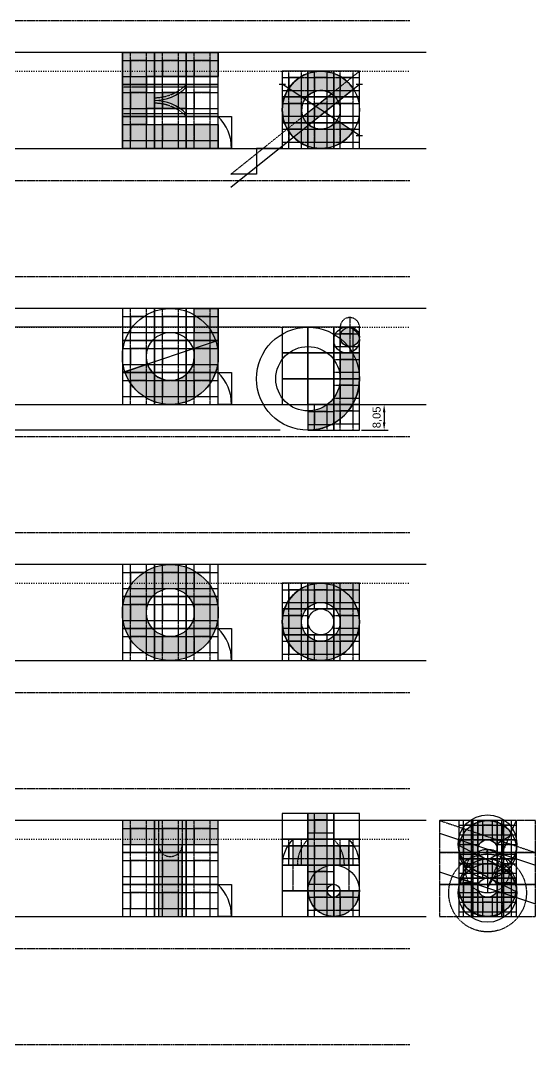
# Model space of a CAD drawing. Header units: millimetres. Extents: x -19 to 3010, y -292 to 470.
# Drawn here: x 1233.1 to 1394.2, y 120 to 440 of the extents above; entities that cross this region are included whole.
import ezdxf

# ---------------------------------------------------------------- set-up
doc = ezdxf.new("R2010")
doc.units = ezdxf.units.MM
for name, pattern in [('ACAD_ISO02W100', [15, 12, -3]), ('ACAD_ISO03W100', [30, 12, -18]), ('ACAD_ISO07W100', [3, 0, -3])]:
    doc.linetypes.add(name, pattern=pattern)
for name, color, linetype in [('GUIDES', 252, 'Continuous'), ('guides_minor', 12, 'Continuous'), ('Lettering', 7, 'Continuous'), ('LINES', 252, 'Continuous'), ('Outlines', 5, 'Continuous')]:
    doc.layers.add(name, color=color, linetype=linetype)
doc.styles.get("Standard").update_dxf_attribs({"font": 'arial.ttf'})
doc.dimstyles.new('ISO-25', dxfattribs={"dimtxt": 2.5, "dimasz": 2.5, "dimexe": 1.25, "dimexo": 0.625, "dimtad": 1, "dimtxsty": 'Standard', "dimcen": 2.5, "dimadec": 0, "dimazin": 0, "dimtfac": 1, "dimtmove": 0, "dimatfit": 3, "dimfxl": 1, "dimarcsym": 0})

# ---------------------------------------------------------------- blocks, each defined once
blk = doc.blocks.new('*D21')
at = {"layer": 'Defpoints', "color": 0, "transparency": 16777216}
for p in [(1315, 344.1421356237311), (810.0000000000011, 311.9526214587565), (1315, 311.9526214587566)]:
    blk.add_point(p, dxfattribs=at)
at = {"layer": 'guides_minor', "color": 0, "lineweight": -2, "transparency": 16777216}
for p, q in [((1314.375, 344.1421356237311), (808.7500000000011, 344.142135623731)), ((810.0000000000011, 341.642135623731), (810.0000000000011, 314.4526214587565)), ((1314.375, 311.9526214587566), (808.7500000000011, 311.9526214587565))]:
    blk.add_line(p, q, dxfattribs=at)
at = {"layer": 'guides_minor', "color": 0, "transparency": 16777216}
for points in [[(809.5833333333345, 341.642135623731), (810.4166666666678, 341.642135623731), (810.0000000000011, 344.142135623731)], [(809.5833333333345, 314.4526214587565), (810.4166666666678, 314.4526214587565), (810.0000000000011, 311.9526214587565)]]:
    blk.add_solid(points, dxfattribs=at)
at = {"layer": 'guides_minor', "color": 0, "transparency": 16777216, "insert": (807.8726125511606, 328.0473785412435), "char_height": 2.5, "attachment_point": 5, "rotation": 90}
blk.add_mtext('32,19', dxfattribs=at)
blk = doc.blocks.new('*D22')
at = {"layer": 'Defpoints', "color": 0, "transparency": 16777216}
for p in [(1339.142135623732, 320.0000000000001), (1339.142135623732, 311.9526214587565), (1346.863905494597, 311.9526214587565)]:
    blk.add_point(p, dxfattribs=at)
at = {"layer": 'guides_minor', "color": 0, "lineweight": -2, "transparency": 16777216}
for p, q in [((1339.767135623732, 320.0000000000001), (1348.113905494597, 320.0000000000001)), ((1346.863905494597, 317.5000000000001), (1346.863905494597, 314.4526214587565)), ((1339.767135623732, 311.9526214587565), (1348.113905494597, 311.9526214587565))]:
    blk.add_line(p, q, dxfattribs=at)
at = {"layer": 'guides_minor', "color": 0, "transparency": 16777216}
for points in [[(1346.44723882793, 317.5000000000001), (1347.280572161263, 317.5000000000001), (1346.863905494597, 320.0000000000001)], [(1346.44723882793, 314.4526214587565), (1347.280572161263, 314.4526214587565), (1346.863905494597, 311.9526214587565)]]:
    blk.add_solid(points, dxfattribs=at)
at = {"layer": 'guides_minor', "color": 0, "transparency": 16777216, "insert": (1344.736518045756, 315.9763107293779), "char_height": 2.5, "attachment_point": 5, "rotation": 90}
blk.add_mtext('8,05', dxfattribs=at)

msp = doc.modelspace()

# ---------------------------------------------------------------- hatches: boundary and pattern name
at = {"layer": 'Lettering'}
h = msp.add_hatch(color=256, dxfattribs=at)
h.dxf.hatch_style = 1
h.paths.add_polyline_path([(1295, 430), (1295, 422.5), (1272.5, 422.5), (1272.5, 417.5), (1285, 417.5), (1285, 412.5), (1272.5, 412.4999999999999), (1272.5, 407.4999999999999), (1295, 407.5), (1295, 400), (1265, 400), (1265, 430)])
h = msp.add_hatch(color=256, dxfattribs=at)
h.dxf.hatch_style = 1
edge = h.paths.add_edge_path(flags=16)
edge.add_line((1321.416241745665, 409.9614205212781), (1330.370563573312, 417.1248779833955))
edge.add_arc((1327.071067811865, 412.0710678118656), 6.03553390593274, 56.86056851861924, 200.4590479895594)
edge = h.paths.add_edge_path()
edge.add_line((1323.246528041578, 407.4019602873863), (1337.2308700571, 418.5894338998041))
edge.add_arc((1327.071067811866, 412.0710678118654), 12.07106781186553, 32.68357946010091, 326.3099324740203)
edge.add_line((1337.1148033377, 405.3752441279756), (1332.092935574783, 408.7231559699208))
edge.add_arc((1327.071067811865, 412.0710678118654), 6.035533905932684, 230.6785526764174, 326.30993247402336, ccw=False)
h = msp.add_hatch(color=256, dxfattribs=at)
h.dxf.hatch_style = 1
edge = h.paths.add_edge_path()
edge.add_line((1287.5, 335), (1287.5, 350))
edge.add_line((1287.5, 350), (1295, 350))
edge.add_line((1295, 350), (1295, 335))
edge.add_arc((1280, 335), 15, -161.5650511770781, 0, ccw=False)
edge.add_line((1265.769750529242, 330.2565835097474), (1272.884875264621, 332.6282917548737))
edge.add_arc((1280, 335.0000000000001), 7.499999999999877, 198.4349488229232, 359.9999999999991)
h = msp.add_hatch(color=256, dxfattribs=at)
h.dxf.hatch_style = 1
edge = h.paths.add_edge_path()
edge.add_arc((1336.124368670765, 341.1243686707645), 3.01776695296644, 0, 360)
edge = h.paths.add_edge_path(flags=17)
edge.add_line((1333.106601717798, 328.0473785412436), (1333.106601717798, 336.0947570824873))
edge = h.paths.add_edge_path()
edge.add_line((1339.142135623731, 336.0947570824873), (1333.106601717798, 336.0947570824872))
edge.add_line((1333.106601717798, 336.0947570824872), (1333.106601717798, 328.0473785412436))
edge.add_arc((1323.047378541244, 328.0473785412436), 10.0592231765545, -90, 0, ccw=False)
edge.add_line((1323.047378541244, 317.9881553646891), (1323.047378541244, 311.9526214587564))
edge.add_arc((1323.047378541244, 328.0473785412437), 16.09475708248732, 270, 359.9999999999998)
edge.add_line((1339.142135623731, 328.0473785412437), (1339.142135623731, 336.0947570824873))
h = msp.add_hatch(color=256, dxfattribs=at)
h.dxf.hatch_style = 1
edge = h.paths.add_edge_path(flags=17)
edge.add_arc((1280, 255), 7.5, 0, 360)
edge = h.paths.add_edge_path()
edge.add_arc((1280, 255), 15, 0, 360)
h = msp.add_hatch(color=256, dxfattribs=at)
h.dxf.hatch_style = 1
edge = h.paths.add_edge_path(flags=16)
edge.add_arc((1327.071067811866, 252.0710678118655), 6.03553390593288, 0, 360)
edge = h.paths.add_edge_path()
edge.add_arc((1327.071067811866, 252.0710678118655), 12.07106781186548, 90, 389.9999999999993)
edge.add_line((1337.524919187746, 258.1066017177982), (1339.142135623731, 258.1066017177982))
edge.add_line((1339.142135623731, 258.1066017177982), (1339.142135623731, 264.142135623731))
edge.add_line((1339.142135623731, 264.142135623731), (1331.094757082487, 264.142135623731))
edge.add_line((1331.094757082487, 264.142135623731), (1327.071067811866, 264.142135623731))
h = msp.add_hatch(color=256, dxfattribs=at)
h.dxf.hatch_style = 1
edge = h.paths.add_edge_path()
edge.add_line((1329.082912447176, 182.1302909884199), (1329.082912447176, 192.1895141649746))
edge.add_line((1329.082912447176, 192.1895141649746), (1323.047378541244, 192.1895141649746))
edge.add_line((1323.047378541244, 192.1895141649746), (1323.047378541244, 182.13029098842))
edge.add_line((1323.047378541244, 182.13029098842), (1318.333333333333, 182.13029098842))
edge.add_line((1318.333333333333, 182.13029098842), (1318.333333333333, 176.0947570824873))
edge.add_line((1318.333333333333, 176.0947570824873), (1323.047378541244, 176.0947570824873))
edge.add_line((1323.047378541244, 176.0947570824873), (1323.047378541243, 168.0473785412437))
edge.add_arc((1331.094757082487, 168.0473785412437), 8.047378541243688, 180, 360)
edge.add_line((1339.142135623731, 168.0473785412437), (1333.106601717798, 168.0473785412437))
edge.add_arc((1331.094757082487, 168.0473785412437), 2.011844635310808, -180, 0, ccw=False)
edge.add_line((1329.082912447176, 168.0473785412437), (1329.082912447176, 176.0947570824873))
edge.add_line((1329.082912447176, 176.0947570824873), (1335.808802290398, 176.0947570824873))
edge.add_line((1335.808802290398, 176.0947570824873), (1335.808802290398, 182.1302909884199))
edge.add_line((1335.808802290398, 182.1302909884199), (1329.082912447176, 182.1302909884199))
h = msp.add_hatch(color=256, dxfattribs=at)
h.dxf.hatch_style = 1
h.paths.add_polyline_path([(1265, 190), (1265, 182.5), (1276.25, 182.5), (1276.25, 160), (1283.75, 160), (1283.75, 182.5), (1295, 182.5), (1295, 190)])
h = msp.add_hatch(color=256, dxfattribs=at)
h.dxf.hatch_style = 1
edge = h.paths.add_edge_path()
edge.add_arc((1379.206558796934, 169.0000000000002), 8.999999999999886, 161.5650511770789, 359.9999999999989)
edge.add_arc((1379.206558796934, 167.3500000000004), 9.149999999999487, 10.38885781546789, 64.21078055251577)
edge.add_line((1383.187373271116, 175.5886659188331), (1377.682615806738, 178.4099851444788))
edge.add_arc((1379.206161506177, 180.9966947823696), 3.002042346309315, 31.013947779382306, 239.50234701671002, ccw=False)
edge.add_line((1381.779037574071, 182.5434872662826), (1386.923995128347, 185.6304617988477))
edge.add_arc((1379.206558796934, 180.9999999999999), 9.000000000000119, 30.96375653207408, 179.9999999999986)
edge.add_arc((1379.206558796933, 182.6499999999995), 9.149999999999446, 190.3888578154665, 244.2107805525015)
edge.add_line((1375.22574432275, 174.4113340811678), (1380.574881496978, 171.6697739583236))
edge.add_arc((1379.206558796934, 169), 2.999999999999889, -199.47122063449058, 62.86378031318708, ccw=False)
edge.add_line((1376.378131672187, 170), (1370.668409114479, 171.8460498941515))

# ---------------------------------------------------------------- linework, layer by layer
at = {"layer": 'GUIDES', "linetype": 'ACAD_ISO02W100', "ltscale": 0.005}
for p, q in [((1267.5, 420), (1267.5, 430)), ((1272.5, 420), (1272.5, 430)), ((1277.5, 420), (1277.5, 430)), ((1282.5, 420), (1282.5, 430)), ((1287.5, 420), (1287.5, 430)), ((1292.5, 420), (1292.5, 430)), ((1265, 427.5), (1275, 427.5)), ((1275, 427.5), (1285, 427.5)), ((1285, 427.5), (1295, 427.5)), ((1265, 422.5), (1275, 422.5)), ((1275, 422.5), (1285, 422.5)), ((1285, 422.5), (1295, 422.5)), ((1317.011844635311, 416.0947570824873), (1317.011844635311, 424.142135623731)), ((1321.035533905933, 416.0947570824873), (1321.035533905933, 424.142135623731)), ((1325.059223176554, 416.0947570824873), (1325.059223176554, 424.142135623731)), ((1329.082912447176, 416.0947570824873), (1329.082912447176, 424.142135623731)), ((1333.106601717798, 416.0947570824873), (1333.106601717798, 424.142135623731)), ((1337.13029098842, 416.0947570824873), (1337.13029098842, 424.142135623731)), ((1267.5, 410), (1267.5, 420)), ((1272.5, 410), (1272.5, 420)), ((1277.5, 410), (1277.5, 420)), ((1282.5, 410), (1282.5, 420)), ((1287.5, 410), (1287.5, 420)), ((1292.5, 410), (1292.5, 420)), ((1315, 422.13029098842), (1323.047378541244, 422.13029098842)), ((1323.047378541244, 422.13029098842), (1331.094757082487, 422.13029098842)), ((1331.094757082487, 422.13029098842), (1339.142135623731, 422.13029098842)), ((1265, 417.5), (1275, 417.5)), ((1275, 417.5), (1285, 417.5)), ((1285, 417.5), (1295, 417.5)), ((1315, 418.1066017177982), (1323.047378541244, 418.1066017177982)), ((1317.011844635311, 408.0473785412436), (1317.011844635311, 416.0947570824873)), ((1321.035533905933, 408.0473785412436), (1321.035533905933, 416.0947570824873)), ((1323.047378541244, 418.1066017177982), (1331.094757082487, 418.1066017177982)), ((1325.059223176554, 408.0473785412436), (1325.059223176554, 416.0947570824873)), ((1329.082912447176, 408.0473785412436), (1329.082912447176, 416.0947570824873)), ((1331.094757082487, 418.1066017177982), (1339.142135623731, 418.1066017177982)), ((1333.106601717798, 408.0473785412436), (1333.106601717798, 416.0947570824873)), ((1337.13029098842, 408.0473785412436), (1337.13029098842, 416.0947570824873)), ((1315, 414.0829124471763), (1323.047378541244, 414.0829124471763)), ((1323.047378541244, 414.0829124471763), (1331.094757082487, 414.0829124471763)), ((1331.094757082487, 414.0829124471763), (1339.142135623731, 414.0829124471763)), ((1265, 412.5), (1275, 412.5)), ((1267.5, 400), (1267.5, 410)), ((1272.5, 400), (1272.5, 410)), ((1275, 412.5), (1285, 412.5)), ((1277.5, 400), (1277.5, 410)), ((1282.5, 400), (1282.5, 410)), ((1285, 412.5), (1295, 412.5)), ((1287.5, 400), (1287.5, 410)), ((1292.5, 400), (1292.5, 410)), ((1315, 410.0592231765545), (1323.047378541244, 410.0592231765545)), ((1323.047378541244, 410.0592231765545), (1331.094757082487, 410.0592231765545)), ((1331.094757082487, 410.0592231765545), (1339.142135623731, 410.0592231765545)), ((1265, 407.5), (1275, 407.5)), ((1275, 407.5), (1285, 407.5)), ((1285, 407.5), (1295, 407.5)), ((1317.011844635311, 400), (1317.011844635311, 408.0473785412437)), ((1321.035533905933, 400), (1321.035533905933, 408.0473785412437)), ((1325.059223176554, 400), (1325.059223176554, 408.0473785412437)), ((1329.082912447176, 400), (1329.082912447176, 408.0473785412437)), ((1333.106601717798, 400), (1333.106601717798, 408.0473785412437)), ((1337.13029098842, 400), (1337.13029098842, 408.0473785412437)), ((1315, 406.0355339059328), (1323.047378541244, 406.0355339059328)), ((1323.047378541244, 406.0355339059328), (1331.094757082487, 406.0355339059328)), ((1331.094757082487, 406.0355339059328), (1339.142135623731, 406.0355339059328)), ((1265, 402.5), (1275, 402.5)), ((1275, 402.5), (1285, 402.5)), ((1285, 402.5), (1295, 402.5)), ((1315, 402.0118446353109), (1323.047378541244, 402.0118446353109)), ((1323.047378541244, 402.0118446353109), (1331.094757082487, 402.0118446353109)), ((1331.094757082487, 402.0118446353109), (1339.142135623731, 402.0118446353109)), ((1267.5, 340), (1267.5, 350)), ((1272.5, 340), (1272.5, 350)), ((1277.5, 340), (1277.5, 350)), ((1282.5, 340), (1282.5, 350)), ((1287.5, 340), (1287.5, 350)), ((1292.5, 340), (1292.5, 350)), ((1265, 347.5), (1275, 347.5)), ((1275, 347.5), (1285, 347.5)), ((1285, 347.5), (1295, 347.5)), ((1265, 342.5), (1275, 342.5)), ((1275, 342.5), (1285, 342.5)), ((1285, 342.5), (1295, 342.5)), ((1333.106601717798, 336.0947570824873), (1333.106601717798, 344.142135623731)), ((1337.13029098842, 336.0947570824873), (1337.13029098842, 344.142135623731)), ((1267.5, 330), (1267.5, 340)), ((1272.5, 330), (1272.5, 340)), ((1277.5, 330), (1277.5, 340)), ((1282.5, 330), (1282.5, 340)), ((1287.5, 330), (1287.5, 340)), ((1292.5, 330), (1292.5, 340)), ((1331.094757082487, 342.13029098842), (1339.142135623731, 342.13029098842)), ((1265, 337.5), (1275, 337.5)), ((1275, 337.5), (1285, 337.5)), ((1285, 337.5), (1295, 337.5)), ((1331.094757082487, 338.1066017177982), (1339.142135623731, 338.1066017177982)), ((1333.106601717798, 328.0473785412436), (1333.106601717798, 336.0947570824873)), ((1337.13029098842, 328.0473785412436), (1337.13029098842, 336.0947570824873)), ((1331.094757082487, 334.0829124471763), (1339.142135623731, 334.0829124471763)), ((1265, 332.5), (1275, 332.5)), ((1267.5, 320), (1267.5, 330)), ((1272.5, 320), (1272.5, 330)), ((1275, 332.5), (1285, 332.5)), ((1277.5, 320), (1277.5, 330)), ((1282.5, 320), (1282.5, 330)), ((1285, 332.5), (1295, 332.5)), ((1287.5, 320), (1287.5, 330)), ((1292.5, 320), (1292.5, 330)), ((1331.094757082487, 330.0592231765545), (1339.142135623731, 330.0592231765545)), ((1265, 327.5), (1275, 327.5)), ((1275, 327.5), (1285, 327.5)), ((1285, 327.5), (1295, 327.5)), ((1333.106601717798, 319.9999999999999), (1333.106601717798, 328.0473785412436)), ((1337.13029098842, 319.9999999999999), (1337.13029098842, 328.0473785412436)), ((1331.094757082487, 326.0355339059327), (1339.142135623731, 326.0355339059327)), ((1265, 322.5), (1275, 322.5)), ((1275, 322.5), (1285, 322.5)), ((1285, 322.5), (1295, 322.5)), ((1331.094757082487, 322.0118446353109), (1339.142135623731, 322.0118446353109)), ((1333.106601717798, 311.9526214587563), (1333.106601717798, 320)), ((1337.13029098842, 311.9526214587563), (1337.13029098842, 320)), ((1323.047378541244, 317.7727530217313), (1331.094757082487, 317.7727530217313)), ((1325.059223176554, 311.7372191157985), (1325.059223176554, 319.7845976570422)), ((1329.082912447176, 311.7372191157985), (1329.082912447176, 319.7845976570422)), ((1331.094757082487, 317.9881553646891), (1339.142135623731, 317.9881553646891)), ((1323.047378541244, 313.7490637511094), (1331.094757082487, 313.7490637511094)), ((1331.094757082487, 313.9644660940672), (1339.142135623731, 313.9644660940672)), ((1267.5, 260), (1267.5, 270)), ((1272.5, 260), (1272.5, 270)), ((1277.5, 260), (1277.5, 270)), ((1282.5, 260), (1282.5, 270)), ((1287.5, 260), (1287.5, 270)), ((1292.5, 260), (1292.5, 270)), ((1265, 267.5), (1275, 267.5)), ((1275, 267.5), (1285, 267.5)), ((1285, 267.5), (1295, 267.5)), ((1265, 262.5), (1275, 262.5)), ((1275, 262.5), (1285, 262.5)), ((1285, 262.5), (1295, 262.5)), ((1317.011844635311, 256.0947570824873), (1317.011844635311, 264.142135623731)), ((1321.035533905933, 256.0947570824873), (1321.035533905933, 264.142135623731)), ((1325.059223176554, 256.0947570824873), (1325.059223176554, 264.142135623731)), ((1329.082912447176, 256.0947570824873), (1329.082912447176, 264.142135623731)), ((1333.106601717798, 256.0947570824873), (1333.106601717798, 264.142135623731)), ((1337.13029098842, 256.0947570824873), (1337.13029098842, 264.142135623731)), ((1267.5, 250), (1267.5, 260)), ((1272.5, 250), (1272.5, 260)), ((1277.5, 250), (1277.5, 260)), ((1282.5, 250), (1282.5, 260)), ((1287.5, 250), (1287.5, 260)), ((1292.5, 250), (1292.5, 260)), ((1315, 262.13029098842), (1323.047378541244, 262.13029098842)), ((1323.047378541244, 262.13029098842), (1331.094757082487, 262.13029098842)), ((1331.094757082487, 262.13029098842), (1339.142135623731, 262.13029098842)), ((1265, 257.5), (1275, 257.5)), ((1275, 257.5), (1285, 257.5)), ((1285, 257.5), (1295, 257.5)), ((1315, 258.1066017177982), (1323.047378541244, 258.1066017177982)), ((1317.011844635311, 248.0473785412436), (1317.011844635311, 256.0947570824873)), ((1321.035533905933, 248.0473785412436), (1321.035533905933, 256.0947570824873)), ((1323.047378541244, 258.1066017177982), (1331.094757082487, 258.1066017177982)), ((1331.094757082487, 258.1066017177982), (1339.142135623731, 258.1066017177982)), ((1333.106601717798, 248.0473785412436), (1333.106601717798, 256.0947570824873)), ((1337.13029098842, 248.0473785412436), (1337.13029098842, 256.0947570824873)), ((1315, 254.0829124471763), (1323.047378541244, 254.0829124471763)), ((1331.094757082487, 254.0829124471763), (1339.142135623731, 254.0829124471763)), ((1265, 252.5), (1275, 252.5)), ((1267.5, 240), (1267.5, 250)), ((1272.5, 240), (1272.5, 250)), ((1275, 252.5), (1285, 252.5)), ((1277.5, 240), (1277.5, 250)), ((1282.5, 240), (1282.5, 250)), ((1285, 252.5), (1295, 252.5)), ((1287.5, 240), (1287.5, 250)), ((1292.5, 240), (1292.5, 250)), ((1315, 250.0592231765545), (1323.047378541244, 250.0592231765545)), ((1331.094757082487, 250.0592231765545), (1339.142135623731, 250.0592231765545)), ((1265, 247.5), (1275, 247.5)), ((1275, 247.5), (1285, 247.5)), ((1285, 247.5), (1295, 247.5)), ((1317.011844635311, 240), (1317.011844635311, 248.0473785412437)), ((1321.035533905933, 240), (1321.035533905933, 248.0473785412437)), ((1325.059223176554, 240), (1325.059223176554, 248.0473785412437)), ((1329.082912447176, 240), (1329.082912447176, 248.0473785412437)), ((1333.106601717798, 240), (1333.106601717798, 248.0473785412437)), ((1337.13029098842, 240), (1337.13029098842, 248.0473785412437)), ((1315, 246.0355339059328), (1323.047378541244, 246.0355339059328)), ((1323.047378541244, 246.0355339059328), (1331.094757082487, 246.0355339059328)), ((1331.094757082487, 246.0355339059328), (1339.142135623731, 246.0355339059328)), ((1265, 242.5), (1275, 242.5)), ((1275, 242.5), (1285, 242.5)), ((1285, 242.5), (1295, 242.5)), ((1315, 242.0118446353109), (1323.047378541244, 242.0118446353109)), ((1323.047378541244, 242.0118446353109), (1331.094757082487, 242.0118446353109)), ((1331.094757082487, 242.0118446353109), (1339.142135623731, 242.0118446353109)), ((1325.059223176554, 184.142135623731), (1325.059223176554, 192.1895141649746)), ((1329.082912447176, 184.142135623731), (1329.082912447176, 192.1895141649746)), ((1267.5, 180), (1267.5, 190)), ((1272.5, 180), (1272.5, 190)), ((1277.5, 180), (1277.5, 190)), ((1282.5, 180), (1282.5, 190)), ((1287.5, 180), (1287.5, 190)), ((1292.5, 180), (1292.5, 190)), ((1323.047378541244, 190.1776695296637), (1331.094757082487, 190.1776695296637)), ((1371.706558796934, 184), (1371.706558796934, 190)), ((1374.706558796934, 184), (1374.706558796934, 190)), ((1377.706558796934, 184), (1377.706558796934, 190)), ((1380.706558796934, 184), (1380.706558796934, 190)), ((1383.706558796934, 184), (1383.706558796934, 190)), ((1386.706558796934, 184), (1386.706558796934, 190)), ((1265, 187.5), (1275, 187.5)), ((1275, 187.5), (1285, 187.5)), ((1285, 187.5), (1295, 187.5)), ((1323.047378541244, 186.1539802590419), (1331.094757082487, 186.1539802590419)), ((1370.206558796934, 188.5), (1376.206558796934, 188.5)), ((1376.206558796934, 188.5), (1382.206558796934, 188.5)), ((1382.206558796934, 188.5), (1388.206558796934, 188.5)), ((1265, 182.5), (1275, 182.5)), ((1275, 182.5), (1285, 182.5)), ((1285, 182.5), (1295, 182.5)), ((1317.011844635311, 176.0947570824873), (1317.011844635311, 184.142135623731)), ((1321.035533905933, 176.0947570824873), (1321.035533905933, 184.142135623731)), ((1325.059223176554, 176.0947570824872), (1325.059223176554, 184.1421356237309)), ((1329.082912447176, 176.0947570824872), (1329.082912447176, 184.1421356237309)), ((1333.106601717798, 176.0947570824872), (1333.106601717798, 184.1421356237309)), ((1337.13029098842, 176.0947570824872), (1337.13029098842, 184.1421356237309)), ((1370.206558796934, 185.5), (1376.206558796934, 185.5)), ((1370.206558796934, 182.5), (1376.206558796934, 182.5)), ((1371.706558796934, 178), (1371.706558796934, 184)), ((1374.706558796934, 178), (1374.706558796934, 184)), ((1376.206558796934, 185.5), (1382.206558796934, 185.5)), ((1382.206558796934, 185.5), (1388.206558796934, 185.5)), ((1382.206558796934, 182.5), (1388.206558796934, 182.5)), ((1383.706558796934, 178), (1383.706558796934, 184)), ((1386.706558796934, 178), (1386.706558796934, 184)), ((1267.5, 170), (1267.5, 180)), ((1272.5, 170), (1272.5, 180)), ((1277.5, 170), (1277.5, 180)), ((1282.5, 170), (1282.5, 180)), ((1287.5, 170), (1287.5, 180)), ((1292.5, 170), (1292.5, 180)), ((1315, 182.13029098842), (1323.047378541244, 182.13029098842)), ((1323.047378541243, 182.1302909884199), (1331.094757082487, 182.1302909884199)), ((1331.094757082487, 182.1302909884199), (1339.142135623731, 182.1302909884199)), ((1370.206558796934, 179.5), (1376.206558796934, 179.5)), ((1382.206558796934, 179.5), (1388.206558796934, 179.5)), ((1265, 177.5), (1275, 177.5)), ((1275, 177.5), (1285, 177.5)), ((1285, 177.5), (1295, 177.5)), ((1315, 178.1066017177982), (1323.047378541244, 178.1066017177982)), ((1323.047378541243, 178.1066017177981), (1331.094757082487, 178.1066017177981)), ((1325.059223176554, 168.0473785412436), (1325.059223176554, 176.0947570824873)), ((1329.082912447176, 168.0473785412436), (1329.082912447176, 176.0947570824873)), ((1331.094757082487, 178.1066017177981), (1339.142135623731, 178.1066017177981)), ((1370.206558796934, 176.5), (1376.206558796934, 176.5)), ((1371.706558796934, 172), (1371.706558796934, 178)), ((1374.706558796934, 172), (1374.706558796934, 178)), ((1376.206558796934, 176.5), (1382.206558796934, 176.5)), ((1377.706558796934, 172), (1377.706558796934, 178)), ((1380.706558796934, 172), (1380.706558796934, 178)), ((1382.206558796934, 176.5), (1388.206558796934, 176.5)), ((1383.706558796934, 172), (1383.706558796934, 178)), ((1386.706558796934, 172), (1386.706558796934, 178)), ((1323.047378541244, 174.0829124471763), (1331.094757082487, 174.0829124471763)), ((1370.206558796934, 173.5), (1376.206558796934, 173.5)), ((1376.206558796934, 173.5), (1382.206558796934, 173.5)), ((1382.206558796934, 173.5), (1388.206558796934, 173.5)), ((1265, 172.5), (1275, 172.5)), ((1267.5, 160), (1267.5, 170)), ((1272.5, 160), (1272.5, 170)), ((1275, 172.5), (1285, 172.5)), ((1277.5, 160), (1277.5, 170)), ((1282.5, 160), (1282.5, 170)), ((1285, 172.5), (1295, 172.5)), ((1287.5, 160), (1287.5, 170)), ((1292.5, 160), (1292.5, 170)), ((1323.047378541244, 170.0592231765545), (1331.094757082487, 170.0592231765545)), ((1370.206558796934, 170.5), (1376.206558796934, 170.5)), ((1371.706558796934, 166), (1371.706558796934, 172)), ((1374.706558796934, 166), (1374.706558796934, 172)), ((1382.206558796934, 170.5), (1388.206558796934, 170.5)), ((1383.706558796934, 166), (1383.706558796934, 172)), ((1386.706558796934, 166), (1386.706558796934, 172)), ((1265, 167.5), (1275, 167.5)), ((1275, 167.5), (1285, 167.5)), ((1285, 167.5), (1295, 167.5)), ((1325.059223176554, 160), (1325.059223176554, 168.0473785412437)), ((1329.082912447176, 160), (1329.082912447176, 168.0473785412437)), ((1333.106601717798, 160), (1333.106601717798, 168.0473785412437)), ((1337.13029098842, 160), (1337.13029098842, 168.0473785412437)), ((1370.206558796934, 167.5), (1376.206558796934, 167.5)), ((1382.206558796934, 167.5), (1388.206558796934, 167.5)), ((1323.047378541243, 166.0355339059328), (1331.094757082487, 166.0355339059328)), ((1331.094757082487, 166.0355339059328), (1339.142135623731, 166.0355339059328)), ((1370.206558796934, 164.5), (1376.206558796934, 164.5)), ((1371.706558796934, 160), (1371.706558796934, 166)), ((1374.706558796934, 160), (1374.706558796934, 166)), ((1376.206558796934, 164.5), (1382.206558796934, 164.5)), ((1377.706558796934, 160), (1377.706558796934, 166)), ((1380.706558796934, 160), (1380.706558796934, 166)), ((1382.206558796934, 164.5), (1388.206558796934, 164.5)), ((1383.706558796934, 160), (1383.706558796934, 166)), ((1386.706558796934, 160), (1386.706558796934, 166)), ((1265, 162.5), (1275, 162.5)), ((1275, 162.5), (1285, 162.5)), ((1285, 162.5), (1295, 162.5)), ((1323.047378541243, 162.0118446353109), (1331.094757082487, 162.0118446353109)), ((1331.094757082487, 162.0118446353109), (1339.142135623731, 162.0118446353109)), ((1370.206558796934, 161.5), (1376.206558796934, 161.5)), ((1376.206558796934, 161.5), (1382.206558796934, 161.5)), ((1382.206558796934, 161.5), (1388.206558796934, 161.5))]:
    msp.add_line(p, q, dxfattribs=at)
at = {"layer": 'GUIDES'}
for points in [[(1265, 420), (1275, 420), (1275, 430), (1265, 430)], [(1275, 420), (1285, 420), (1285, 430), (1275, 430)], [(1285, 420), (1295, 420), (1295, 430), (1285, 430)], [(1267.5, 422.5), (1272.5, 422.5), (1272.5, 427.5), (1267.5, 427.5)], [(1277.5, 422.5), (1282.5, 422.5), (1282.5, 427.5), (1277.5, 427.5)], [(1287.5, 422.5), (1292.5, 422.5), (1292.5, 427.5), (1287.5, 427.5)], [(1315, 416.0947570824873), (1323.047378541244, 416.0947570824873), (1323.047378541244, 424.142135623731), (1315, 424.142135623731)], [(1323.047378541244, 416.0947570824873), (1331.094757082487, 416.0947570824873), (1331.094757082487, 424.142135623731), (1323.047378541244, 424.142135623731)], [(1331.094757082487, 416.0947570824873), (1339.142135623731, 416.0947570824873), (1339.142135623731, 424.142135623731), (1331.094757082487, 424.142135623731)], [(1265, 410), (1275, 410), (1275, 420), (1265, 420)], [(1275, 410), (1285, 410), (1285, 420), (1275, 420)], [(1285, 410), (1295, 410), (1295, 420), (1285, 420)], [(1317.011844635311, 418.1066017177982), (1321.035533905933, 418.1066017177982), (1321.035533905933, 422.13029098842), (1317.011844635311, 422.13029098842)], [(1325.059223176554, 418.1066017177982), (1329.082912447176, 418.1066017177982), (1329.082912447176, 422.13029098842), (1325.059223176554, 422.13029098842)], [(1333.106601717798, 418.1066017177982), (1337.13029098842, 418.1066017177982), (1337.13029098842, 422.13029098842), (1333.106601717798, 422.13029098842)], [(1267.5, 412.5), (1272.5, 412.5), (1272.5, 417.5), (1267.5, 417.5)], [(1277.5, 412.5), (1282.5, 412.5), (1282.5, 417.5), (1277.5, 417.5)], [(1287.5, 412.5), (1292.5, 412.5), (1292.5, 417.5), (1287.5, 417.5)], [(1315, 408.0473785412437), (1323.047378541244, 408.0473785412437), (1323.047378541244, 416.0947570824873), (1315, 416.0947570824873)], [(1323.047378541244, 408.0473785412437), (1331.094757082487, 408.0473785412437), (1331.094757082487, 416.0947570824873), (1323.047378541244, 416.0947570824873)], [(1331.094757082487, 408.0473785412437), (1339.142135623731, 408.0473785412437), (1339.142135623731, 416.0947570824873), (1331.094757082487, 416.0947570824873)], [(1317.011844635311, 410.0592231765545), (1321.035533905933, 410.0592231765545), (1321.035533905933, 414.0829124471763), (1317.011844635311, 414.0829124471763)], [(1325.059223176554, 410.0592231765545), (1329.082912447176, 410.0592231765545), (1329.082912447176, 414.0829124471763), (1325.059223176554, 414.0829124471763)], [(1333.106601717798, 410.0592231765545), (1337.13029098842, 410.0592231765545), (1337.13029098842, 414.0829124471763), (1333.106601717798, 414.0829124471763)], [(1265, 400), (1275, 400), (1275, 410), (1265, 410)], [(1275, 400), (1285, 400), (1285, 410), (1275, 410)], [(1285, 400), (1295, 400), (1295, 410), (1285, 410)], [(1299.142135623731, 400), (1295, 400), (1295, 410), (1299.142135623731, 410)], [(1267.5, 402.5), (1272.5, 402.5), (1272.5, 407.5), (1267.5, 407.5)], [(1277.5, 402.5), (1282.5, 402.5), (1282.5, 407.5), (1277.5, 407.5)], [(1287.5, 402.5), (1292.5, 402.5), (1292.5, 407.5), (1287.5, 407.5)], [(1315, 400), (1323.047378541244, 400), (1323.047378541244, 408.0473785412437), (1315, 408.0473785412437)], [(1323.047378541244, 400), (1331.094757082487, 400), (1331.094757082487, 408.0473785412437), (1323.047378541244, 408.0473785412437)], [(1331.094757082487, 400), (1339.142135623731, 400), (1339.142135623731, 408.0473785412437), (1331.094757082487, 408.0473785412437)], [(1317.011844635311, 402.0118446353109), (1321.035533905933, 402.0118446353109), (1321.035533905933, 406.0355339059328), (1317.011844635311, 406.0355339059328)], [(1325.059223176554, 402.0118446353109), (1329.082912447176, 402.0118446353109), (1329.082912447176, 406.0355339059328), (1325.059223176554, 406.0355339059328)], [(1333.106601717798, 402.0118446353109), (1337.13029098842, 402.0118446353109), (1337.13029098842, 406.0355339059328), (1333.106601717798, 406.0355339059328)], [(1265, 340), (1275, 340), (1275, 350), (1265, 350)], [(1275, 340), (1285, 340), (1285, 350), (1275, 350)], [(1285, 340), (1295, 340), (1295, 350), (1285, 350)], [(1267.5, 342.5), (1272.5, 342.5), (1272.5, 347.5), (1267.5, 347.5)], [(1277.5, 342.5), (1282.5, 342.5), (1282.5, 347.5), (1277.5, 347.5)], [(1287.5, 342.5), (1292.5, 342.5), (1292.5, 347.5), (1287.5, 347.5)], [(1315, 336.0947570824873), (1323.047378541244, 336.0947570824873), (1323.047378541244, 344.142135623731), (1315, 344.142135623731)], [(1323.047378541244, 336.0947570824873), (1331.094757082487, 336.0947570824873), (1331.094757082487, 344.142135623731), (1323.047378541244, 344.142135623731)], [(1331.094757082487, 336.0947570824873), (1339.142135623731, 336.0947570824873), (1339.142135623731, 344.142135623731), (1331.094757082487, 344.142135623731)], [(1265, 330), (1275, 330), (1275, 340), (1265, 340)], [(1275, 330), (1285, 330), (1285, 340), (1275, 340)], [(1285, 330), (1295, 330), (1295, 340), (1285, 340)], [(1333.106601717798, 338.1066017177982), (1337.13029098842, 338.1066017177982), (1337.13029098842, 342.13029098842), (1333.106601717798, 342.13029098842)], [(1267.5, 332.5), (1272.5, 332.5), (1272.5, 337.5), (1267.5, 337.5)], [(1277.5, 332.5), (1282.5, 332.5), (1282.5, 337.5), (1277.5, 337.5)], [(1287.5, 332.5), (1292.5, 332.5), (1292.5, 337.5), (1287.5, 337.5)], [(1315, 328.0473785412437), (1323.047378541244, 328.0473785412437), (1323.047378541244, 336.0947570824873), (1315, 336.0947570824873)], [(1323.047378541244, 328.0473785412437), (1331.094757082487, 328.0473785412437), (1331.094757082487, 336.0947570824873), (1323.047378541244, 336.0947570824873)], [(1331.094757082487, 328.0473785412437), (1339.142135623731, 328.0473785412437), (1339.142135623731, 336.0947570824873), (1331.094757082487, 336.0947570824873)], [(1333.106601717798, 330.0592231765545), (1337.13029098842, 330.0592231765545), (1337.13029098842, 334.0829124471763), (1333.106601717798, 334.0829124471763)], [(1265, 320), (1275, 320), (1275, 330), (1265, 330)], [(1275, 320), (1285, 320), (1285, 330), (1275, 330)], [(1285, 320), (1295, 320), (1295, 330), (1285, 330)], [(1299.142135623731, 320), (1295, 320), (1295, 330), (1299.142135623731, 330)], [(1267.5, 322.5), (1272.5, 322.5), (1272.5, 327.5), (1267.5, 327.5)], [(1277.5, 322.5), (1282.5, 322.5), (1282.5, 327.5), (1277.5, 327.5)], [(1287.5, 322.5), (1292.5, 322.5), (1292.5, 327.5), (1287.5, 327.5)], [(1315, 320), (1323.047378541244, 320), (1323.047378541244, 328.0473785412437), (1315, 328.0473785412437)], [(1323.047378541244, 320), (1331.094757082487, 320), (1331.094757082487, 328.0473785412437), (1323.047378541244, 328.0473785412437)], [(1331.094757082487, 320), (1339.142135623731, 320), (1339.142135623731, 328.0473785412437), (1331.094757082487, 328.0473785412437)], [(1333.106601717798, 322.0118446353109), (1337.13029098842, 322.0118446353109), (1337.13029098842, 326.0355339059327), (1333.106601717798, 326.0355339059327)], [(1323.047378541244, 311.9526214587564), (1331.094757082487, 311.9526214587564), (1331.094757082487, 320), (1323.047378541244, 320)], [(1331.094757082487, 311.9526214587564), (1339.142135623731, 311.9526214587564), (1339.142135623731, 320), (1331.094757082487, 320)], [(1325.059223176554, 313.7490637511094), (1329.082912447176, 313.7490637511094), (1329.082912447176, 317.7727530217313), (1325.059223176554, 317.7727530217313)], [(1333.106601717798, 313.9644660940672), (1337.13029098842, 313.9644660940672), (1337.13029098842, 317.9881553646891), (1333.106601717798, 317.9881553646891)], [(1265, 260), (1275, 260), (1275, 270), (1265, 270)], [(1275, 260), (1285, 260), (1285, 270), (1275, 270)], [(1285, 260), (1295, 260), (1295, 270), (1285, 270)], [(1267.5, 262.5), (1272.5, 262.5), (1272.5, 267.5), (1267.5, 267.5)], [(1277.5, 262.5), (1282.5, 262.5), (1282.5, 267.5), (1277.5, 267.5)], [(1287.5, 262.5), (1292.5, 262.5), (1292.5, 267.5), (1287.5, 267.5)], [(1315, 256.0947570824873), (1323.047378541244, 256.0947570824873), (1323.047378541244, 264.142135623731), (1315, 264.142135623731)], [(1323.047378541244, 256.0947570824873), (1331.094757082487, 256.0947570824873), (1331.094757082487, 264.142135623731), (1323.047378541244, 264.142135623731)], [(1331.094757082487, 256.0947570824873), (1339.142135623731, 256.0947570824873), (1339.142135623731, 264.142135623731), (1331.094757082487, 264.142135623731)], [(1265, 250), (1275, 250), (1275, 260), (1265, 260)], [(1275, 250), (1285, 250), (1285, 260), (1275, 260)], [(1285, 250), (1295, 250), (1295, 260), (1285, 260)], [(1317.011844635311, 258.1066017177982), (1321.035533905933, 258.1066017177982), (1321.035533905933, 262.13029098842), (1317.011844635311, 262.13029098842)], [(1325.059223176554, 258.1066017177982), (1329.082912447176, 258.1066017177982), (1329.082912447176, 262.13029098842), (1325.059223176554, 262.13029098842)], [(1333.106601717798, 258.1066017177982), (1337.13029098842, 258.1066017177982), (1337.13029098842, 262.13029098842), (1333.106601717798, 262.13029098842)], [(1267.5, 252.5), (1272.5, 252.5), (1272.5, 257.5), (1267.5, 257.5)], [(1277.5, 252.5), (1282.5, 252.5), (1282.5, 257.5), (1277.5, 257.5)], [(1287.5, 252.5), (1292.5, 252.5), (1292.5, 257.5), (1287.5, 257.5)], [(1315, 248.0473785412437), (1323.047378541244, 248.0473785412437), (1323.047378541244, 256.0947570824873), (1315, 256.0947570824873)], [(1323.047378541244, 248.0473785412437), (1331.094757082487, 248.0473785412437), (1331.094757082487, 256.0947570824873), (1323.047378541244, 256.0947570824873)], [(1331.094757082487, 248.0473785412437), (1339.142135623731, 248.0473785412437), (1339.142135623731, 256.0947570824873), (1331.094757082487, 256.0947570824873)], [(1317.011844635311, 250.0592231765545), (1321.035533905933, 250.0592231765545), (1321.035533905933, 254.0829124471763), (1317.011844635311, 254.0829124471763)], [(1333.106601717798, 250.0592231765545), (1337.13029098842, 250.0592231765545), (1337.13029098842, 254.0829124471763), (1333.106601717798, 254.0829124471763)], [(1265, 240), (1275, 240), (1275, 250), (1265, 250)], [(1275, 240), (1285, 240), (1285, 250), (1275, 250)], [(1285, 240), (1295, 240), (1295, 250), (1285, 250)], [(1299.142135623731, 240), (1295, 240), (1295, 250), (1299.142135623731, 250)], [(1267.5, 242.5), (1272.5, 242.5), (1272.5, 247.5), (1267.5, 247.5)], [(1277.5, 242.5), (1282.5, 242.5), (1282.5, 247.5), (1277.5, 247.5)], [(1287.5, 242.5), (1292.5, 242.5), (1292.5, 247.5), (1287.5, 247.5)], [(1315, 240), (1323.047378541244, 240), (1323.047378541244, 248.0473785412437), (1315, 248.0473785412437)], [(1323.047378541244, 240), (1331.094757082487, 240), (1331.094757082487, 248.0473785412437), (1323.047378541244, 248.0473785412437)], [(1331.094757082487, 240), (1339.142135623731, 240), (1339.142135623731, 248.0473785412437), (1331.094757082487, 248.0473785412437)], [(1317.011844635311, 242.0118446353109), (1321.035533905933, 242.0118446353109), (1321.035533905933, 246.0355339059328), (1317.011844635311, 246.0355339059328)], [(1325.059223176554, 242.0118446353109), (1329.082912447176, 242.0118446353109), (1329.082912447176, 246.0355339059328), (1325.059223176554, 246.0355339059328)], [(1333.106601717798, 242.0118446353109), (1337.13029098842, 242.0118446353109), (1337.13029098842, 246.0355339059328), (1333.106601717798, 246.0355339059328)], [(1315, 184.142135623731), (1323.047378541244, 184.142135623731), (1323.047378541244, 192.1895141649746), (1315, 192.1895141649746)], [(1323.047378541244, 184.142135623731), (1331.094757082487, 184.142135623731), (1331.094757082487, 192.1895141649746), (1323.047378541244, 192.1895141649746)], [(1331.094757082487, 184.142135623731), (1339.142135623731, 184.142135623731), (1339.142135623731, 192.1895141649746), (1331.094757082487, 192.1895141649746)], [(1265, 180), (1275, 180), (1275, 190), (1265, 190)], [(1275, 180), (1285, 180), (1285, 190), (1275, 190)], [(1285, 180), (1295, 180), (1295, 190), (1285, 190)], [(1325.059223176554, 186.1539802590419), (1329.082912447176, 186.1539802590419), (1329.082912447176, 190.1776695296637), (1325.059223176554, 190.1776695296637)], [(1370.206558796934, 184), (1376.206558796934, 184), (1376.206558796934, 190), (1370.206558796934, 190)], [(1376.206558796934, 184), (1382.206558796934, 184), (1382.206558796934, 190), (1376.206558796934, 190)], [(1382.206558796934, 184), (1388.206558796934, 184), (1388.206558796934, 190), (1382.206558796934, 190)], [(1267.5, 182.5), (1272.5, 182.5), (1272.5, 187.5), (1267.5, 187.5)], [(1277.5, 182.5), (1282.5, 182.5), (1282.5, 187.5), (1277.5, 187.5)], [(1287.5, 182.5), (1292.5, 182.5), (1292.5, 187.5), (1287.5, 187.5)], [(1371.706558796934, 185.5), (1374.706558796934, 185.5), (1374.706558796934, 188.5), (1371.706558796934, 188.5)], [(1377.706558796934, 185.5), (1380.706558796934, 185.5), (1380.706558796934, 188.5), (1377.706558796934, 188.5)], [(1383.706558796934, 185.5), (1386.706558796934, 185.5), (1386.706558796934, 188.5), (1383.706558796934, 188.5)], [(1315, 176.0947570824873), (1323.047378541244, 176.0947570824873), (1323.047378541244, 184.142135623731), (1315, 184.142135623731)], [(1323.047378541244, 176.0947570824873), (1331.094757082487, 176.0947570824873), (1331.094757082487, 184.142135623731), (1323.047378541244, 184.142135623731)], [(1331.094757082487, 176.0947570824873), (1339.142135623731, 176.0947570824873), (1339.142135623731, 184.142135623731), (1331.094757082487, 184.142135623731)], [(1370.206558796934, 178), (1376.206558796934, 178), (1376.206558796934, 184), (1370.206558796934, 184)], [(1371.706558796934, 179.5), (1374.706558796934, 179.5), (1374.706558796934, 182.5), (1371.706558796934, 182.5)], [(1376.206558796934, 178), (1382.206558796934, 178), (1382.206558796934, 184), (1376.206558796934, 184)], [(1382.206558796934, 178), (1388.206558796934, 178), (1388.206558796934, 184), (1382.206558796934, 184)], [(1383.706558796934, 179.5), (1386.706558796934, 179.5), (1386.706558796934, 182.5), (1383.706558796934, 182.5)], [(1265, 170), (1275, 170), (1275, 180), (1265, 180)], [(1275, 170), (1285, 170), (1285, 180), (1275, 180)], [(1285, 170), (1295, 170), (1295, 180), (1285, 180)], [(1317.011844635311, 178.1066017177982), (1321.035533905933, 178.1066017177982), (1321.035533905933, 182.13029098842), (1317.011844635311, 182.13029098842)], [(1325.059223176554, 178.1066017177981), (1329.082912447176, 178.1066017177981), (1329.082912447176, 182.1302909884199), (1325.059223176554, 182.1302909884199)], [(1333.106601717798, 178.1066017177981), (1337.13029098842, 178.1066017177981), (1337.13029098842, 182.1302909884199), (1333.106601717798, 182.1302909884199)], [(1267.5, 172.5), (1272.5, 172.5), (1272.5, 177.5), (1267.5, 177.5)], [(1277.5, 172.5), (1282.5, 172.5), (1282.5, 177.5), (1277.5, 177.5)], [(1287.5, 172.5), (1292.5, 172.5), (1292.5, 177.5), (1287.5, 177.5)], [(1315, 168.0473785412437), (1323.047378541244, 168.0473785412437), (1323.047378541244, 176.0947570824873), (1315, 176.0947570824873)], [(1323.047378541244, 168.0473785412437), (1331.094757082487, 168.0473785412437), (1331.094757082487, 176.0947570824873), (1323.047378541244, 176.0947570824873)], [(1331.094757082487, 168.0473785412437), (1339.142135623731, 168.0473785412437), (1339.142135623731, 176.0947570824873), (1331.094757082487, 176.0947570824873)], [(1370.206558796934, 172), (1376.206558796934, 172), (1376.206558796934, 178), (1370.206558796934, 178)], [(1371.706558796934, 173.5), (1374.706558796934, 173.5), (1374.706558796934, 176.5), (1371.706558796934, 176.5)], [(1376.206558796934, 172), (1382.206558796934, 172), (1382.206558796934, 178), (1376.206558796934, 178)], [(1377.706558796934, 173.5), (1380.706558796934, 173.5), (1380.706558796934, 176.5), (1377.706558796934, 176.5)], [(1382.206558796934, 172), (1388.206558796934, 172), (1388.206558796934, 178), (1382.206558796934, 178)], [(1383.706558796934, 173.5), (1386.706558796934, 173.5), (1386.706558796934, 176.5), (1383.706558796934, 176.5)], [(1325.059223176554, 170.0592231765545), (1329.082912447176, 170.0592231765545), (1329.082912447176, 174.0829124471763), (1325.059223176554, 174.0829124471763)], [(1265, 160), (1275, 160), (1275, 170), (1265, 170)], [(1275, 160), (1285, 160), (1285, 170), (1275, 170)], [(1285, 160), (1295, 160), (1295, 170), (1285, 170)], [(1299.142135623731, 160), (1295, 160), (1295, 170), (1299.142135623731, 170)], [(1370.206558796934, 166), (1376.206558796934, 166), (1376.206558796934, 172), (1370.206558796934, 172)], [(1371.706558796934, 167.5), (1374.706558796934, 167.5), (1374.706558796934, 170.5), (1371.706558796934, 170.5)], [(1376.206558796934, 166), (1382.206558796934, 166), (1382.206558796934, 172), (1376.206558796934, 172)], [(1382.206558796934, 166), (1388.206558796934, 166), (1388.206558796934, 172), (1382.206558796934, 172)], [(1383.706558796934, 167.5), (1386.706558796934, 167.5), (1386.706558796934, 170.5), (1383.706558796934, 170.5)], [(1267.5, 162.5), (1272.5, 162.5), (1272.5, 167.5), (1267.5, 167.5)], [(1277.5, 162.5), (1282.5, 162.5), (1282.5, 167.5), (1277.5, 167.5)], [(1287.5, 162.5), (1292.5, 162.5), (1292.5, 167.5), (1287.5, 167.5)], [(1315, 160), (1323.047378541244, 160), (1323.047378541244, 168.0473785412437), (1315, 168.0473785412437)], [(1323.047378541244, 160), (1331.094757082487, 160), (1331.094757082487, 168.0473785412437), (1323.047378541244, 168.0473785412437)], [(1331.094757082487, 160), (1339.142135623731, 160), (1339.142135623731, 168.0473785412437), (1331.094757082487, 168.0473785412437)], [(1325.059223176554, 162.0118446353109), (1329.082912447176, 162.0118446353109), (1329.082912447176, 166.0355339059328), (1325.059223176554, 166.0355339059328)], [(1333.106601717798, 162.0118446353109), (1337.13029098842, 162.0118446353109), (1337.13029098842, 166.0355339059328), (1333.106601717798, 166.0355339059328)], [(1370.206558796934, 160), (1376.206558796934, 160), (1376.206558796934, 166), (1370.206558796934, 166)], [(1371.706558796934, 161.5), (1374.706558796934, 161.5), (1374.706558796934, 164.5), (1371.706558796934, 164.5)], [(1376.206558796934, 160), (1382.206558796934, 160), (1382.206558796934, 166), (1376.206558796934, 166)], [(1377.706558796934, 161.5), (1380.706558796934, 161.5), (1380.706558796934, 164.5), (1377.706558796934, 164.5)], [(1382.206558796934, 160), (1388.206558796934, 160), (1388.206558796934, 166), (1382.206558796934, 166)], [(1383.706558796934, 161.5), (1386.706558796934, 161.5), (1386.706558796934, 164.5), (1383.706558796934, 164.5)]]:
    msp.add_lwpolyline(points, close=True, dxfattribs=at)
at = {"layer": 'GUIDES', "linetype": 'ACAD_ISO07W100', "ltscale": 0.025}
for points in [[(1364.206558796934, 180), (1374.206558796934, 180), (1374.206558796934, 190), (1364.206558796934, 190)], [(1374.206558796934, 180), (1384.206558796934, 180), (1384.206558796934, 190), (1374.206558796934, 190)], [(1384.206558796934, 180), (1394.206558796934, 180), (1394.206558796934, 190), (1384.206558796934, 190)], [(1364.206558796934, 170), (1374.206558796934, 170), (1374.206558796934, 180), (1364.206558796934, 180)], [(1374.206558796934, 170), (1384.206558796934, 170), (1384.206558796934, 180), (1374.206558796934, 180)], [(1384.206558796934, 170), (1394.206558796934, 170), (1394.206558796934, 180), (1384.206558796934, 180)], [(1364.206558796934, 160), (1374.206558796934, 160), (1374.206558796934, 170), (1364.206558796934, 170)], [(1374.206558796934, 160), (1384.206558796934, 160), (1384.206558796934, 170), (1374.206558796934, 170)], [(1384.206558796934, 160), (1394.206558796934, 160), (1394.206558796934, 170), (1384.206558796934, 170)]]:
    msp.add_lwpolyline(points, close=True, dxfattribs=at)
at = {"layer": 'GUIDES'}
for centre, end in [((1285, 400), 44.99999999999961), ((1285, 320), 44.99999999999961), ((1285, 240), 44.99999999999961), ((1285, 160), 44.99999999999954)]:
    msp.add_arc(centre, 14.14213562373095, 0, end, dxfattribs=at)
at = {"layer": 'guides_minor', "linetype": 'ACAD_ISO03W100', "ltscale": 0.005}
for p, q in [((1298.905242917513, 391.9526214587564), (1339.142135623731, 424.142135623731)), ((1364.206558796934, 190), (1394.206558796934, 180))]:
    msp.add_line(p, q, dxfattribs=at)
at = {"layer": 'guides_minor'}
for p, q in [((1298.905242917513, 387.9289321881346), (1339.142135623731, 420.1184463531091)), ((1314, 420.1184463531091), (1316, 420.1184463531091)), ((1339.142135623731, 404.0236892706218), (1315, 420.1184463531091)), ((1338.142135623731, 420.1184463531091), (1340.142135623731, 420.1184463531091)), ((1338.142135623731, 404.0236892706218), (1340.142135623731, 404.0236892706218)), ((1295, 340), (1265, 330)), ((1364.206558796934, 186), (1394.206558796934, 176)), ((1387.262629698242, 173.5), (1370.206558796934, 182.2416423083553)), ((1379.206558796934, 181), (1379.206558796934, 167.3500000000001)), ((1370.206558796934, 176.9837861306365), (1388.206558796934, 167.7583576916449)), ((1383.804941769614, 176.7365931802419), (1383.804941769614, 176.7365931802419)), ((1383.804941769614, 176.7365931802419), (1383.804941769614, 176.7365931802419)), ((1364.206558796934, 174), (1394.206558796934, 164))]:
    msp.add_line(p, q, dxfattribs=at)
at = {"layer": 'guides_minor', "linetype": 'ACAD_ISO02W100', "ltscale": 0.005}
for p, q in [((1295, 419.142135623731), (1265, 419.142135623731)), ((1295, 410.857864376269), (1265, 410.857864376269)), ((1336.124368670765, 347.1599025766975), (1336.124368670765, 336.0947570824873)), ((1276.25, 190), (1276.25, 160)), ((1283.75, 190), (1283.75, 160)), ((1379.206558796934, 169), (1388.206558796934, 190)), ((1318.333333333333, 184.1421356237308), (1318.333333333333, 168.0473785412437)), ((1335.808802290398, 184.1421356237308), (1335.808802290398, 168.0473785412437)), ((1379.206558796934, 181), (1378.407004897939, 179.1343742356797)), ((1379.206558796934, 169), (1384.743872257218, 178.1648351648352))]:
    msp.add_line(p, q, dxfattribs=at)
at = {"layer": 'guides_minor'}
msp.add_lwpolyline([(1315, 400.0000000000001), (1306.952621458756, 400.0000000000001), (1306.952621458756, 391.9526214587564), (1298.905242917513, 391.9526214587564)], dxfattribs=at)
for centre, radius in [((1327.071067811866, 412.0710678118655), 12.07106781186553), ((1327.071067811866, 412.0710678118655), 6.035533905932652), ((1280, 335), 15), ((1280, 335), 7.5), ((1323.047378541244, 328.0473785412436), 16.09475708248726), ((1335.118446353109, 340.1184463531091), 4.023689270621787), ((1323.047378541244, 328.0473785412436), 10.0592231765545), ((1327.071067811866, 252.0710678118655), 12.07106781186553), ((1327.071067811866, 252.0710678118655), 4.023689270621844), ((1379.206558796934, 182.6499999999998), 9.149999999999954), ((1379.206558796934, 181), 9), ((1379.206558796934, 181), 3), ((1331.094757082487, 168.0473785412437), 8.047378541243688), ((1379.206558796934, 167.3500000000001), 9.149999999999975), ((1379.206558796934, 169), 9), ((1331.094757082487, 168.0473785412437), 2.011844635310808), ((1379.206558796934, 169), 3)]:
    msp.add_circle(centre, radius, dxfattribs=at)
at = {"layer": 'guides_minor', "linetype": 'ACAD_ISO02W100', "ltscale": 0.005}
for centre, radius in [((1379.206558796934, 167.3500000000001), 12.14999999999998), ((1379.206558796934, 174.175), 6.824999999999989)]:
    msp.add_circle(centre, radius, dxfattribs=at)
at = {"layer": 'guides_minor', "linetype": 'ACAD_ISO03W100', "ltscale": 0.005}
for centre, radius, start, end in [((1275, 430), 14.14213562373095, 270, 315.0000000000003), ((1275, 400), 14.14213562373095, 44.9999999999996, 90), ((1331.094757082487, 176.0947570824874), 11.38071187457684, 135.0000000000004, 180), ((1323.047378541244, 176.0947570824874), 11.38071187457684, 7.016709298534877e-15, 44.99999999999957)]:
    msp.add_arc(centre, radius, start, end, dxfattribs=at)
at = {"layer": 'guides_minor'}
for centre, radius, start, end in [((1275, 429.142135623731), 14.14213562373095, 270, 315.0000000000003), ((1275, 400.857864376269), 14.14213562373095, 44.9999999999996, 90), ((1326.380711874577, 176.0947570824873), 11.38071187457684, 135.0000000000004, 180), ((1327.761423749154, 176.0947570824873), 11.38071187457684, 7.016709298534877e-15, 44.99999999999957)]:
    msp.add_arc(centre, radius, start, end, dxfattribs=at)
at = {"layer": 'guides_minor', "linetype": 'ACAD_ISO02W100', "ltscale": 0.005}
for centre, radius, start, end in [((1336.124368670765, 344.1421356237311), 3.01776695296644, 359.9999999999978, 180.0000000000019), ((1280, 182.5), 3.75, 180, 0)]:
    msp.add_arc(centre, radius, start, end, dxfattribs=at)
at = {"layer": 'LINES', "linetype": 'ACAD_ISO02W100', "ltscale": 0.05}
for p, q in [((815, 440), (1355, 440)), ((815, 390), (1355, 390)), ((815, 360), (1355, 360)), ((815, 310), (1355, 310)), ((815, 280), (1355, 280)), ((815, 230), (1355, 230)), ((815, 200), (1355, 200)), ((815, 150), (1355, 150)), ((815, 120), (1355, 120))]:
    msp.add_line(p, q, dxfattribs=at)
at = {"layer": 'LINES'}
for p, q in [((1360, 430), (810, 430)), ((810, 400), (1360, 400)), ((1360, 350), (810, 350)), ((810, 320), (1360, 320)), ((1360, 270), (810, 270)), ((810, 240), (1360, 240)), ((1360, 190), (810, 190)), ((810, 160), (1360, 160))]:
    msp.add_line(p, q, dxfattribs=at)
at = {"layer": 'LINES', "linetype": 'ACAD_ISO03W100', "ltscale": 0.025}
for p, q in [((815, 424.142135623731), (1355, 424.142135623731)), ((815, 344.142135623731), (1355, 344.142135623731)), ((815, 264.142135623731), (1355, 264.142135623731)), ((815, 184.142135623731), (1355, 184.142135623731))]:
    msp.add_line(p, q, dxfattribs=at)
at = {"layer": 'Outlines'}
for points in [[(1295, 430), (1295, 422.5), (1272.5, 422.5), (1272.5, 417.5), (1285, 417.5), (1285, 412.5), (1272.5, 412.4999999999999), (1272.5, 407.4999999999999), (1295, 407.5), (1295, 400), (1265, 400), (1265, 430)], [(1265, 190), (1265, 182.5), (1276.25, 182.5), (1276.25, 160), (1283.75, 160), (1283.75, 182.5), (1295, 182.5), (1295, 190)]]:
    msp.add_lwpolyline(points, close=True, dxfattribs=at)
for points in [[(1323.246528041578, 407.4019602873863), (1337.2308700571, 418.5894338998041, 3.355842691449063), (1337.1148033377, 405.3752441279756), (1332.092935574783, 408.7231559699208, -0.4433028210762125)], [(1287.5, 335), (1287.5, 350), (1295, 350), (1295, 335, -0.8508037970648108), (1265.769750529242, 330.2565835097474), (1272.884875264621, 332.6282917548737, 0.850803797064804), (1287.5, 335)], [(1339.142135623731, 336.0947570824873), (1333.106601717798, 336.0947570824872), (1333.106601717798, 328.0473785412436, -0.414213562373095), (1323.047378541244, 317.9881553646891), (1323.047378541244, 311.9526214587564, 0.414213562373095), (1339.142135623731, 328.0473785412437)], [(1327.071067811866, 264.142135623731, 3.73205080756883), (1337.524919187746, 258.1066017177982), (1339.142135623731, 258.1066017177982), (1339.142135623731, 264.142135623731), (1331.094757082487, 264.142135623731)], [(1329.082912447176, 182.1302909884199), (1329.082912447176, 192.1895141649746), (1323.047378541244, 192.1895141649746), (1323.047378541244, 182.13029098842), (1318.333333333333, 182.13029098842), (1318.333333333333, 176.0947570824873), (1323.047378541244, 176.0947570824873), (1323.047378541243, 168.0473785412437, 0.9999999999999999), (1339.142135623731, 168.0473785412437), (1333.106601717798, 168.0473785412437, -0.9999999999999999), (1329.082912447176, 168.0473785412437), (1329.082912447176, 176.0947570824873), (1335.808802290398, 176.0947570824873), (1335.808802290398, 182.1302909884199)], [(1370.668409114479, 171.8460498941515, 1.175359117401548), (1388.206558796934, 169, 0.2392571184691082), (1383.187373271116, 175.5886659188331), (1377.682615806738, 178.4099851444788, -1.285579245197589), (1381.779037574071, 182.5434872662826), (1386.923995128347, 185.6304617988477, 0.7606672851537026), (1370.206558796934, 181.0000000000001, 0.2392571184690491), (1375.22574432275, 174.4113340811678), (1380.574881496978, 171.6697739583236, -2.202826903096869), (1376.378131672187, 170)]]:
    msp.add_lwpolyline(points, format="xyb", close=True, dxfattribs=at)
at = {"layer": 'Outlines', "ltscale": 0.005}
msp.add_lwpolyline([(1321.416241745665, 409.9614205212781), (1330.370563573312, 417.1248779833955, 0.7238691656136687)], format="xyb", close=True, dxfattribs=at)
at = {"layer": 'Outlines'}
for centre, radius in [((1336.124368670765, 341.1243686707645), 3.01776695296644), ((1280, 255), 15), ((1280, 255), 7.5), ((1327.071067811866, 252.0710678118655), 6.03553390593288)]:
    msp.add_circle(centre, radius, dxfattribs=at)

# ---------------------------------------------------------------- dimensions: what is measured, and where the dimension line sits
at = {"layer": 'guides_minor'}
for base, p1, p2, picture, middle in [((810.0000000000011, 311.9526214587565), (1315, 344.142135623731), (1315, 311.9526214587565), '*D21', (807.8726125511606, 328.0473785412435)), ((1346.863905494597, 311.9526214587565), (1339.142135623731, 320), (1339.142135623731, 311.9526214587564), '*D22', (1344.736518045756, 315.9763107293779))]:
    dim = msp.add_linear_dim(base=base, p1=p1, p2=p2, angle=90, dimstyle='ISO-25', dxfattribs=at)
    dim.commit()
    dim.dimension.update_dxf_attribs({"geometry": picture, "text_midpoint": middle})

doc.saveas('drawing.dxf')
